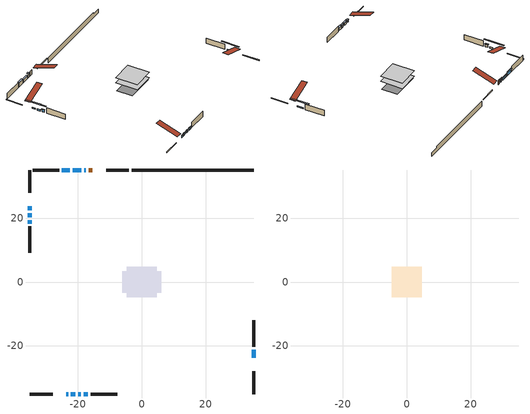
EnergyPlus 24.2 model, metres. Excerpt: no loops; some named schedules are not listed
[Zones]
conditioned space
 floor adiabatic (AdiabaticFloorConstruction): -4.71,-4.71 -4.71,4.71 4.71,4.71 4.71,-4.71 z1.07
 floor foundation (Slab1 construction): -6.15,-3.4 -6.15,3.4 6.15,3.4 6.15,-3.4 z-1.22
 wall outside (RimJoist1 construction): -4.03,35.1 -11.19,35.1 / -35.1,-35.1 -27.94,-35.1 / -35.1,35.1 -35.1,27.94 / 35.1,-35.1 35.1,-27.94 z1.07:1.37
 wall outside (AdiabaticWallConstruction 1): -15.47,35.1 -16.56,35.1 z1.07:3.1
 wall outside (AdiabaticWallConstruction): -17.48,35.1 -18.04,35.1 / -22.54,35.1 -25,35.1 z1.07:2.75; 35.1,-23.67 35.1,-21.18 / -35.1,23.67 -35.1,22.42 / -35.1,21.49 -35.1,20.25 z1.07:1.6; -23.67,-35.1 -23.11,-35.1 z1.07:1.99; -18.97,35.1 -21.61,35.1 / -18.19,-35.1 -16.87,-35.1 z1.07:2.19; -22.18,-35.1 -20.88,-35.1 / -19.96,-35.1 -19.12,-35.1 z1.07:2.04; -35.1,19.32 -35.1,18.33 z1.07:2.16
 wall outside (Wall1 construction): -25.93,35.1 -34.17,35.1 / -15.94,-35.1 -7.7,-35.1 / -35.1,17.4 -35.1,9.16 / 35.1,-20.25 35.1,-12.01 z1.07:3.51
 wall foundation (FoundationWall1 construction): -3.1,35.1,-1.22 -3.1,35.1,1.07 31.28,35.1,1.07 31.28,35.1,0.38 35.1,35.1,0.38 35.1,35.1,-1.22
 window (WindowConstruction 6): -17.48,35.1 -18.04,35.1 z1.07:2.75
 window (WindowConstruction 8): 35.1,-23.67 35.1,-21.18 z1.07:1.6
 window (WindowConstruction 9): -35.1,23.67 -35.1,22.42 z1.07:1.6
 window (WindowConstruction 10): -35.1,21.49 -35.1,20.25 z1.07:1.6
 window (WindowConstruction 7): -23.67,-35.1 -23.11,-35.1 z1.07:1.98
 window (WindowConstruction): -18.97,35.1 -21.61,35.1 z1.07:2.19
 window (WindowConstruction 1): -22.54,35.1 -25,35.1 z1.07:2.75
 window (WindowConstruction 2): -22.18,-35.1 -20.88,-35.1 z1.07:2.04
 window (WindowConstruction 3): -19.96,-35.1 -19.12,-35.1 z1.07:2.04
 window (WindowConstruction 4): -18.19,-35.1 -16.87,-35.1 z1.07:2.19
 window (WindowConstruction 5): -35.1,19.32 -35.1,18.33 z1.07:2.16
 door (Door): -15.47,35.1 -16.56,35.1 z1.07:3.1
 ceiling adiabatic (AdiabaticFloorConstruction): 4.71,-4.71 4.71,4.71 -4.71,4.71 -4.71,-4.71 z1.07
attic - vented
 floor to conditioned space (Floor1 construction Reversed): -4.71,-4.71 -4.71,4.71 4.71,4.71 4.71,-4.71 z3.51
 roof outside (Roof1 construction): -14.54,35.1,3.51 -14.54,25.93,6.56 -12.12,25.93,6.56 -12.12,35.1,3.51; -24.6,-35.1,3.51 -24.6,-25.93,6.56 -27.01,-25.93,6.56 -27.01,-35.1,3.51; -35.1,24.6,3.51 -25.93,24.6,6.56 -25.93,27.01,6.56 -35.1,27.01,3.51; 35.1,-24.6,3.51 25.93,-24.6,6.56 25.93,-27.01,6.56 35.1,-27.01,3.51
shading: -18.22,35.1 -17.3,35.1 -17.3,35.71 -18.22,35.71 z2.93; 35.1,-18.54 35.1,-26.31 35.51,-26.31 35.51,-18.54 z4.24; -35.1,19.78 -35.1,26.31 -35.51,26.31 -35.51,19.78 z4.24; -35.1,17.61 -35.1,24.13 -35.51,24.13 -35.51,17.61 z4.24; -22.93,-35.1 -23.85,-35.1 -23.85,-35.71 -22.93,-35.71 z2.16; -21.81,35.1 -18.77,35.1 -18.77,35.71 -21.81,35.71 z2.39; -25.2,35.1 -22.34,35.1 -22.34,35.71 -25.2,35.71 z2.95; -20.68,-35.1 -22.38,-35.1 -22.38,-35.71 -20.68,-35.71 z2.24; -18.92,-35.1 -20.16,-35.1 -20.16,-35.71 -18.92,-35.71 z2.24; -16.67,-35.1 -18.39,-35.1 -18.39,-35.71 -16.67,-35.71 z2.39; -35.1,18.13 -35.1,19.52 -35.51,19.52 -35.51,18.13 z2.36
[Building]
Building 1: Terrain=Suburbs
[Site:Location]
Sydney AP_NS: Latitude {deg}=46.16; Longitude {deg}=-60.05; Time Zone {hr}=-4; Elevation {m}=62; Keep Site Location Information=Yes
[Site:GroundTemperature:Shallow]
2.62187, 0.93492, 0.799824, 1.60037, 4.8141, 8.01286, 10.786, 12.5427, 12.692, 11.2632, 8.56075, 5.46011
[Site:WaterMainsTemperature]
Calculation Method=Schedule; Temperature Schedule=mains temperature schedule
[Material] Roughness=Rough; Thermal Absorptance=0.9
Name | Thickness {m} | Conductivity {W/m-K} | Density {kg/m3} | Specific Heat {J/kg-K} | Solar Absorptance | Visible Absorptance
asphalt or fiberglass shingles | 0.00635 | 0.162714 | 1121.4 | 1465.45 | 0.4 | 0.4
ceiling loosefill ins | 0.169333 | 0.0480833 | 16.02 | 1046.75 | 0.7 | 0.7
ceiling stud and cavity | 0.1397 | 0.419767 | 65.682 | 1177.47 | 0.7 | 0.7
concrete 4.0 in. | 0.1016 | 1.803125 | 2242.8 | 837.4 | 0.7 | 0.7
concrete 8.0 in. | 0.2032 | 1.803125 | 2242.8 | 837.4 | 0.7 | 0.7
door material | 0.04445 | 0.053851 | 512.64 | 1214.23 | 0.7 | 0.7
exterior vertical ins | 0.0457286 | 0.029427 | 32.04 | 1214.23 | 0.7 | 0.7
floor covering | 0.0127 | 0.0433444 | 54.468 | 1339.84 | 0.6 | 0.6
floor rigid ins; wall rigid ins | 0.512978 | 0.029427 | 32.04 | 1214.23 | 0.7 | 0.7
floor stud and cavity | 0.1397 | 1.75129 | 37.0049 | 1207.88 | 0.7 | 0.7
furniture material conditioned space 1 | 0.1524 | 0.115458 | 640.8 | 1214.23 | 0.6 | 0.6
gypsum board | 0.0127 | 0.160291 | 801 | 837.4 | 0.6 | 0.6
gypsum board 1 | 0.0127 | 0.160291 | 801 | 837.4 | 0.7 | 0.7
osb sheathing 0.5 in. | 0.0127 | 0.115458 | 512.64 | 1214.23 | 0.7 | 0.7
osb sheathing 0.75 in. | 0.01905 | 0.115458 | 512.64 | 1214.23 | 0.7 | 0.7
osb sheathing 2.0 in. | 0.0508 | 0.115458 | 512.64 | 1214.23 | 0.7 | 0.7
rim joist rigid ins | 0.051816 | 0.029427 | 32.04 | 1214.23 | 0.7 | 0.7
rim joist stud and cavity | 0.0508 | 0.0384369 | 125.044 | 1163.47 | 0.6 | 0.6
wall stud and cavity | 0.1397 | 0.089851 | 139.0536 | 1170.24 | 0.7 | 0.7
wall stud and cavity 1 | 0.0889 | 0.380278 | 52.3479 | 1209.89 | 0.7 | 0.7
wall stud and cavity 2 | 0.0889 | 0.391764 | 83.0341 | 1211.67 | 0.7 | 0.7
wood siding | 0.0254 | 0.102417 | 544.68 | 1172.36 | 0.4 | 0.4
wood siding 1; wood siding 2; wood siding 3 | 0.0254 | 0.102417 | 544.68 | 1172.36 | 0.7 | 0.7
[WindowMaterial:SimpleGlazingSystem]
Name | U-Factor {W/m2-K} | Solar Heat Gain Coefficient
WindowMaterial | 2.93609 | 0.6
WindowMaterial 1 | 2.88102 | 0.7
WindowMaterial 2 | 2.94631 | 0.59
WindowMaterial 3 | 2.96903 | 0.55
WindowMaterial 4 | 2.95256 | 0.58
WindowMaterial 5 | 4.05466 | 0.67
WindowMaterial 6 | 4.28064 | 0.65
WindowMaterial 7 | 2.45914 | 0.48
WindowMaterial 8 | 2.53466 | 0.45
[Construction]
AdiabaticFloorConstruction: floor stud and cavity, floor rigid ins, osb sheathing 0.75 in., floor covering
AdiabaticWallConstruction: wood siding 2, wall rigid ins, wall stud and cavity 1, gypsum board
AdiabaticWallConstruction 1: wood siding 3, wall rigid ins, wall stud and cavity 1, gypsum board
Door: door material
Floor1 construction Reversed: gypsum board, ceiling stud and cavity, ceiling loosefill ins
FoundationWall1 construction: concrete 8.0 in., gypsum board 1
furniture construction conditioned space 1: furniture material conditioned space 1
PartitionWallConstruction: gypsum board, wall stud and cavity 2, gypsum board
RimJoist1 construction: wood siding 1, rim joist rigid ins, osb sheathing 2.0 in., rim joist stud and cavity
Roof1 construction: asphalt or fiberglass shingles
Slab1 construction: concrete 4.0 in.
Wall1 construction: wood siding, osb sheathing 0.5 in., wall stud and cavity, gypsum board
WindowConstruction; WindowConstruction 4: WindowMaterial
WindowConstruction 1: WindowMaterial 1
WindowConstruction 10; WindowConstruction 8: WindowMaterial 7
WindowConstruction 2: WindowMaterial 2
WindowConstruction 3: WindowMaterial 3
WindowConstruction 5: WindowMaterial 4
WindowConstruction 6: WindowMaterial 5
WindowConstruction 7: WindowMaterial 6
WindowConstruction 9: WindowMaterial 8
[Zone] Multiplier=1; Part of Total Floor Area=Yes
Name | Volume {m3}
attic - vented | 43.9541
conditioned space | 426.5
[Space]
Name | Zone | Volume {m3}
attic - vented 1 | attic - vented | 43.9541
conditioned space 1 | conditioned space | 426.5
[ZoneInfiltration:EffectiveLeakageArea]
infil attic - vented 1: Zone or Space=attic - vented 1; Schedule=Always On Discrete; Effective Air Leakage Area {cm2}=3127.06; Stack Coefficient=0.00021251; Wind Coefficient=9.8494e-06
[ZoneMixing]
whole house fan mix: Zone or Space=attic - vented; Schedule=Always On Continuous; Design Flow Rate Calculation Method=Flow/Zone; Design Flow Rate {m3/s}=0; Source Zone or Space=conditioned space
[SurfaceProperty:ExposedFoundationPerimeter]
Slab1: Exposed Perimeter Calculation Method=TotalExposedPerimeter; Total Exposed Perimeter {m}=38.203
[InternalMass] Zone or ZoneList=conditioned space; Space or SpaceList=conditioned space 1
Name | Construction | Surface Area {m2}
furniture mass conditioned space 1 | furniture construction conditioned space 1 | 68.9199
partition wall mass | PartitionWallConstruction | 172.3
[Lights]
interior lighting: Zone or ZoneList or Space or SpaceList=conditioned space 1; Schedule=interior lighting schedule; Design Level Calculation Method=LightingLevel; Lighting Level {W}=343.2; Return Air Fraction=0; Fraction Radiant=0.6; Fraction Visible=0.2; Fraction Replaceable=1
[People]
occupants: Zone or ZoneList or Space or SpaceList=conditioned space 1; Number of People Schedule=occupants schedule; Number of People Calculation Method=People; Number of People=3; Fraction Radiant=0.314171; Sensible Heat Fraction=0.56303; Activity Level Schedule=occupants activity schedule; Carbon Dioxide Generation Rate {m3/s-W}=0; Enable ASHRAE 55 Comfort Warnings=No; Mean Radiant Temperature Calculation Type=EnclosureAveraged
[ElectricEquipment] Zone or ZoneList or Space or SpaceList=conditioned space 1; Design Level Calculation Method=EquipmentLevel
Name | Schedule | Design Level {W} | Fraction Latent | Fraction Radiant | Fraction Lost
clothes dryer | clothes dryer schedule | 140.772 | 0.015 | 0.081 | 0.85
clothes washer | clothes washer schedule | 32.1985 | 0.03 | 0.162 | 0.7
cooking range | cooking range schedule | 215.147 | 0.08 | 0.432 | 0.2
dishwasher | dishwasher schedule | 66.8632 | 0.3 | 0.18 | 0.4
fridge | fridge schedule | 72.9452 | 0 | 0.6 | 0
mech vent house fan | mech vent house fan schedule | 0 | 0 | 0 | 1
mech vent house fan cfis | mech vent house fan cfis schedule | 0 | 0 | 0 | 0
misc plug loads | misc plug loads schedule | 494.7 | 0.045 | 0.513 | 0.1
whole house fan | Always On Discrete | 0 | 0 | 0 | 1
[OtherEquipment] Zone or ZoneList or Space or SpaceList=conditioned space 1; Design Level Calculation Method=EquipmentLevel
Name | Fuel Type | Schedule | Design Level {W} | Fraction Latent | Fraction Radiant | Fraction Lost
clothes dryer 1 | Electricity | clothes dryer schedule | 0 | 0.015 | 0.081 | 0.85
cooking range 1 | Electricity | cooking range schedule | 0 | 0.08 | 0.432 | 0.2
general water use latent | None | general water use schedule | 62.594 | 1 | 0 | 0
general water use sensible | None | general water use schedule | -61.6891 | 0 | 0.6 | 0
mech vent house fan latent load | None | Always On Discrete | 0 | 1 | 0 | 0
mech vent house fan sensible load | None | Always On Discrete | 0 | 0 | 0 | 0
water heater energy adjustment1 | FuelOilNo2 | Always On Discrete | 0.01 | 0 | 0 | 1
[ZoneInfiltration:DesignFlowRate] Zone or ZoneList or Space or SpaceList=conditioned space 1; Schedule=Always On Discrete; Design Flow Rate Calculation Method=Flow/Zone; Design Flow Rate {m3/s}=0
infil flow; natural vent flow; whole house fan flow
[Foundation:Kiva]
Foundation Kiva 1: Initial Indoor Air Temperature {C}=18; Wall Height Above Grade {m}=1.07; Wall Depth Below Slab {m}=0.2032; Custom Block Material Name 1=exterior vertical ins; Custom Block Depth 1 {m}=2.28999; Custom Block X Position 1 {m}=0.2159; Custom Block Z Position 1 {m}=0
[Foundation:Kiva:Settings]
Soil Conductivity {W/m-K}=0.849921; Soil Density {kg/m3}=1842.3; Soil Specific Heat {J/kg-K}=418.7; Ground Solar Absorptivity=0.9; Ground Thermal Absorptivity=0.9; Ground Surface Roughness {m}=0.03; Far-Field Width {m}=40; Deep-Ground Boundary Condition=ZeroFlux; Deep-Ground Depth {m}=40; Minimum Cell Dimension {m}=0.2; Maximum Cell Growth Coefficient=3; Simulation Timestep=Timestep
[Exterior:Lights]
exterior lighting: Schedule=exterior lighting schedule; Design Level {W}=75.6
[Schedule:Constant]
Name | Hourly Value
Always On Continuous; mech vent house fan schedule; mech vent house fan cfis schedule; Always On Discrete | 1
occupants activity schedule | 117.228
fridge schedule | 0
[Schedule:Day:Interval]
interior lighting schedule day: No, 01:00, 0.108182, 04:00, 0.0901515, 05:00, 0.0991667, 06:00, 0.162273, 07:00, 0.270455, 08:00, 0.342576, 10:00, 0.369621, 11:00, 0.351591, 12:00, 0.333561, 13:00, 0.324545, 14:00, 0.31553, 15:00, 0.333561, 16:00, 0.369621, 17:00, 0.450758, 18:00, 0.585985, 19:00, 0.775303, 20:00, 0.955606, 21:00, 0.991667, 22:00, 0.712197, 23:00, 0.360606, 24:00, 0.162273
interior lighting schedule day 1: No, 01:00, 0.100909, 04:00, 0.0840909, 05:00, 0.0925, 06:00, 0.151364, 07:00, 0.252273, 08:00, 0.319545, 10:00, 0.344773, 11:00, 0.327955, 12:00, 0.311136, 13:00, 0.302727, 14:00, 0.294318, 15:00, 0.311136, 16:00, 0.344773, 17:00, 0.420455, 18:00, 0.546591, 19:00, 0.723182, 20:00, 0.891364, 21:00, 0.925, 22:00, 0.664318, 23:00, 0.336364, 24:00, 0.151364
interior lighting schedule day 2: No, 01:00, 0.0927273, 04:00, 0.0772727, 05:00, 0.085, 06:00, 0.139091, 07:00, 0.231818, 08:00, 0.293636, 10:00, 0.316818, 11:00, 0.301364, 12:00, 0.285909, 13:00, 0.278182, 14:00, 0.270455, 15:00, 0.285909, 16:00, 0.316818, 17:00, 0.386364, 18:00, 0.502273, 19:00, 0.664545, 20:00, 0.819091, 21:00, 0.85, 22:00, 0.610455, 23:00, 0.309091, 24:00, 0.139091
interior lighting schedule day 3: No, 01:00, 0.0845455, 04:00, 0.0704545, 05:00, 0.0775, 06:00, 0.126818, 07:00, 0.211364, 08:00, 0.267727, 10:00, 0.288864, 11:00, 0.274773, 12:00, 0.260682, 13:00, 0.253636, 14:00, 0.246591, 15:00, 0.260682, 16:00, 0.288864, 17:00, 0.352273, 18:00, 0.457955, 19:00, 0.605909, 20:00, 0.746818, 21:00, 0.775, 22:00, 0.556591, 23:00, 0.281818, 24:00, 0.126818
interior lighting schedule default day: No, 24:00, 0
[Schedule:Week:Daily]
interior lighting schedule Week Rule - Jan1-Jan27: interior lighting schedule day, interior lighting schedule day, interior lighting schedule day, interior lighting schedule day, interior lighting schedule day, interior lighting schedule day, interior lighting schedule day, interior lighting schedule default day, interior lighting schedule default day, interior lighting schedule default day, interior lighting schedule default day, interior lighting schedule default day
interior lighting schedule Week Rule - Jan28-Feb3: interior lighting schedule day, interior lighting schedule day, interior lighting schedule day, interior lighting schedule day, interior lighting schedule day 1, interior lighting schedule day 1, interior lighting schedule day 1, interior lighting schedule default day, interior lighting schedule default day, interior lighting schedule default day, interior lighting schedule default day, interior lighting schedule default day
interior lighting schedule Week Rule - Feb4-Feb24: interior lighting schedule day 1, interior lighting schedule day 1, interior lighting schedule day 1, interior lighting schedule day 1, interior lighting schedule day 1, interior lighting schedule day 1, interior lighting schedule day 1, interior lighting schedule default day, interior lighting schedule default day, interior lighting schedule default day, interior lighting schedule default day, interior lighting schedule default day
interior lighting schedule Week Rule - Feb25-Mar3: interior lighting schedule day 1, interior lighting schedule day 1, interior lighting schedule day 1, interior lighting schedule day 1, interior lighting schedule day 2, interior lighting schedule day 2, interior lighting schedule day 2, interior lighting schedule default day, interior lighting schedule default day, interior lighting schedule default day, interior lighting schedule default day, interior lighting schedule default day
interior lighting schedule Week Rule - Mar4-Mar31: interior lighting schedule day 2, interior lighting schedule day 2, interior lighting schedule day 2, interior lighting schedule day 2, interior lighting schedule day 2, interior lighting schedule day 2, interior lighting schedule day 2, interior lighting schedule default day, interior lighting schedule default day, interior lighting schedule default day, interior lighting schedule default day, interior lighting schedule default day
interior lighting schedule Week Rule - Apr1-Apr28: interior lighting schedule day 3, interior lighting schedule day 3, interior lighting schedule day 3, interior lighting schedule day 3, interior lighting schedule day 3, interior lighting schedule day 3, interior lighting schedule day 3, interior lighting schedule default day, interior lighting schedule default day, interior lighting schedule default day, interior lighting schedule default day, interior lighting schedule default day
interior lighting schedule Week Rule - Apr29-May5: interior lighting schedule day 3, interior lighting schedule day 3, interior lighting schedule day 4, interior lighting schedule day 4, interior lighting schedule day 4, interior lighting schedule day 4, interior lighting schedule day 4, interior lighting schedule default day, interior lighting schedule default day, interior lighting schedule default day, interior lighting schedule default day, interior lighting schedule default day
interior lighting schedule Week Rule - May6-May26: interior lighting schedule day 4, interior lighting schedule day 4, interior lighting schedule day 4, interior lighting schedule day 4, interior lighting schedule day 4, interior lighting schedule day 4, interior lighting schedule day 4, interior lighting schedule default day, interior lighting schedule default day, interior lighting schedule default day, interior lighting schedule default day, interior lighting schedule default day
interior lighting schedule Week Rule - May27-Jun2: interior lighting schedule day 4, interior lighting schedule day 4, interior lighting schedule day 4, interior lighting schedule day 4, interior lighting schedule day 4, interior lighting schedule day 5, interior lighting schedule day 5, interior lighting schedule default day, interior lighting schedule default day, interior lighting schedule default day, interior lighting schedule default day, interior lighting schedule default day
interior lighting schedule Week Rule - Jun3-Jun30: interior lighting schedule day 5, interior lighting schedule day 5, interior lighting schedule day 5, interior lighting schedule day 5, interior lighting schedule day 5, interior lighting schedule day 5, interior lighting schedule day 5, interior lighting schedule default day, interior lighting schedule default day, interior lighting schedule default day, interior lighting schedule default day, interior lighting schedule default day
interior lighting schedule Week Rule - Jul1-Jul28: interior lighting schedule day 6, interior lighting schedule day 6, interior lighting schedule day 6, interior lighting schedule day 6, interior lighting schedule day 6, interior lighting schedule day 6, interior lighting schedule day 6, interior lighting schedule default day, interior lighting schedule default day, interior lighting schedule default day, interior lighting schedule default day, interior lighting schedule default day
interior lighting schedule Week Rule - Jul29-Aug4: interior lighting schedule day 6, interior lighting schedule day 6, interior lighting schedule day 6, interior lighting schedule day 7, interior lighting schedule day 7, interior lighting schedule day 7, interior lighting schedule day 7, interior lighting schedule default day, interior lighting schedule default day, interior lighting schedule default day, interior lighting schedule default day, interior lighting schedule default day
interior lighting schedule Week Rule - Aug5-Aug25: interior lighting schedule day 7, interior lighting schedule day 7, interior lighting schedule day 7, interior lighting schedule day 7, interior lighting schedule day 7, interior lighting schedule day 7, interior lighting schedule day 7, interior lighting schedule default day, interior lighting schedule default day, interior lighting schedule default day, interior lighting schedule default day, interior lighting schedule default day
interior lighting schedule Week Rule - Aug26-Sep1: interior lighting schedule day 7, interior lighting schedule day 7, interior lighting schedule day 7, interior lighting schedule day 7, interior lighting schedule day 7, interior lighting schedule day 7, interior lighting schedule day 8, interior lighting schedule default day, interior lighting schedule default day, interior lighting schedule default day, interior lighting schedule default day, interior lighting schedule default day
interior lighting schedule Week Rule - Sep2-Sep29: interior lighting schedule day 8, interior lighting schedule day 8, interior lighting schedule day 8, interior lighting schedule day 8, interior lighting schedule day 8, interior lighting schedule day 8, interior lighting schedule day 8, interior lighting schedule default day, interior lighting schedule default day, interior lighting schedule default day, interior lighting schedule default day, interior lighting schedule default day
interior lighting schedule Week Rule - Sep30-Oct6: interior lighting schedule day 8, interior lighting schedule day 9, interior lighting schedule day 9, interior lighting schedule day 9, interior lighting schedule day 9, interior lighting schedule day 9, interior lighting schedule day 9, interior lighting schedule default day, interior lighting schedule default day, interior lighting schedule default day, interior lighting schedule default day, interior lighting schedule default day
interior lighting schedule Week Rule - Oct7-Oct27: interior lighting schedule day 9, interior lighting schedule day 9, interior lighting schedule day 9, interior lighting schedule day 9, interior lighting schedule day 9, interior lighting schedule day 9, interior lighting schedule day 9, interior lighting schedule default day, interior lighting schedule default day, interior lighting schedule default day, interior lighting schedule default day, interior lighting schedule default day
interior lighting schedule Week Rule - Oct28-Nov3: interior lighting schedule day 9, interior lighting schedule day 9, interior lighting schedule day 9, interior lighting schedule day 9, interior lighting schedule day 10, interior lighting schedule day 10, interior lighting schedule day 10, interior lighting schedule default day, interior lighting schedule default day, interior lighting schedule default day, interior lighting schedule default day, interior lighting schedule default day
interior lighting schedule Week Rule - Nov4-Nov24: interior lighting schedule day 10, interior lighting schedule day 10, interior lighting schedule day 10, interior lighting schedule day 10, interior lighting schedule day 10, interior lighting schedule day 10, interior lighting schedule day 10, interior lighting schedule default day, interior lighting schedule default day, interior lighting schedule default day, interior lighting schedule default day, interior lighting schedule default day
interior lighting schedule Week Rule - Nov25-Dec1: interior lighting schedule day 10, interior lighting schedule day 10, interior lighting schedule day 10, interior lighting schedule day 10, interior lighting schedule day 10, interior lighting schedule day 10, interior lighting schedule day 11, interior lighting schedule default day, interior lighting schedule default day, interior lighting schedule default day, interior lighting schedule default day, interior lighting schedule default day
interior lighting schedule Week Rule - Dec2-Dec31: interior lighting schedule day 11, interior lighting schedule day 11, interior lighting schedule day 11, interior lighting schedule day 11, interior lighting schedule day 11, interior lighting schedule day 11, interior lighting schedule day 11, interior lighting schedule default day, interior lighting schedule default day, interior lighting schedule default day, interior lighting schedule default day, interior lighting schedule default day
occupants schedule Week Rule - Jan1-Dec31: occupants schedule day, occupants schedule day, occupants schedule day, occupants schedule day, occupants schedule day, occupants schedule day, occupants schedule day, occupants schedule default day, occupants schedule default day, occupants schedule default day, occupants schedule default day, occupants schedule default day
clothes dryer schedule Week Rule - Jan1-Dec31: clothes dryer schedule day, clothes dryer schedule day, clothes dryer schedule day, clothes dryer schedule day, clothes dryer schedule day, clothes dryer schedule day, clothes dryer schedule day, clothes dryer schedule default day, clothes dryer schedule default day, clothes dryer schedule default day, clothes dryer schedule default day, clothes dryer schedule default day
clothes washer schedule Week Rule - Jan1-Dec31: clothes washer schedule day, clothes washer schedule day, clothes washer schedule day, clothes washer schedule day, clothes washer schedule day, clothes washer schedule day, clothes washer schedule day, clothes washer schedule default day, clothes washer schedule default day, clothes washer schedule default day, clothes washer schedule default day, clothes washer schedule default day
cooking range schedule Week Rule - Jan1-Dec31: cooking range schedule day, cooking range schedule day, cooking range schedule day, cooking range schedule day, cooking range schedule day, cooking range schedule day, cooking range schedule day, cooking range schedule default day, cooking range schedule default day, cooking range schedule default day, cooking range schedule default day, cooking range schedule default day
dishwasher schedule Week Rule - Jan1-Dec31: dishwasher schedule day, dishwasher schedule day, dishwasher schedule day, dishwasher schedule day, dishwasher schedule day, dishwasher schedule day, dishwasher schedule day, dishwasher schedule default day, dishwasher schedule default day, dishwasher schedule default day, dishwasher schedule default day, dishwasher schedule default day
misc plug loads schedule Week Rule - Jan1-Dec31: misc plug loads schedule day, misc plug loads schedule day, misc plug loads schedule day, misc plug loads schedule day, misc plug loads schedule day, misc plug loads schedule day, misc plug loads schedule day, misc plug loads schedule default day, misc plug loads schedule default day, misc plug loads schedule default day, misc plug loads schedule default day, misc plug loads schedule default day
general water use schedule Week Rule - Jan1-Dec31: general water use schedule day, general water use schedule day, general water use schedule day, general water use schedule day, general water use schedule day, general water use schedule day, general water use schedule day, general water use schedule default day, general water use schedule default day, general water use schedule default day, general water use schedule default day, general water use schedule default day
exterior lighting schedule Week Rule - Jan1-Jan27: exterior lighting schedule day, exterior lighting schedule day, exterior lighting schedule day, exterior lighting schedule day, exterior lighting schedule day, exterior lighting schedule day, exterior lighting schedule day, exterior lighting schedule default day, exterior lighting schedule default day, exterior lighting schedule default day, exterior lighting schedule default day, exterior lighting schedule default day
exterior lighting schedule Week Rule - Jan28-Feb3: exterior lighting schedule day, exterior lighting schedule day, exterior lighting schedule day, exterior lighting schedule day, exterior lighting schedule day 1, exterior lighting schedule day 1, exterior lighting schedule day 1, exterior lighting schedule default day, exterior lighting schedule default day, exterior lighting schedule default day, exterior lighting schedule default day, exterior lighting schedule default day
exterior lighting schedule Week Rule - Feb4-Feb24: exterior lighting schedule day 1, exterior lighting schedule day 1, exterior lighting schedule day 1, exterior lighting schedule day 1, exterior lighting schedule day 1, exterior lighting schedule day 1, exterior lighting schedule day 1, exterior lighting schedule default day, exterior lighting schedule default day, exterior lighting schedule default day, exterior lighting schedule default day, exterior lighting schedule default day
exterior lighting schedule Week Rule - Feb25-Mar3: exterior lighting schedule day 1, exterior lighting schedule day 1, exterior lighting schedule day 1, exterior lighting schedule day 1, exterior lighting schedule day 2, exterior lighting schedule day 2, exterior lighting schedule day 2, exterior lighting schedule default day, exterior lighting schedule default day, exterior lighting schedule default day, exterior lighting schedule default day, exterior lighting schedule default day
exterior lighting schedule Week Rule - Mar4-Mar31: exterior lighting schedule day 2, exterior lighting schedule day 2, exterior lighting schedule day 2, exterior lighting schedule day 2, exterior lighting schedule day 2, exterior lighting schedule day 2, exterior lighting schedule day 2, exterior lighting schedule default day, exterior lighting schedule default day, exterior lighting schedule default day, exterior lighting schedule default day, exterior lighting schedule default day
exterior lighting schedule Week Rule - Apr1-Apr28: exterior lighting schedule day 3, exterior lighting schedule day 3, exterior lighting schedule day 3, exterior lighting schedule day 3, exterior lighting schedule day 3, exterior lighting schedule day 3, exterior lighting schedule day 3, exterior lighting schedule default day, exterior lighting schedule default day, exterior lighting schedule default day, exterior lighting schedule default day, exterior lighting schedule default day
exterior lighting schedule Week Rule - Apr29-May5: exterior lighting schedule day 3, exterior lighting schedule day 3, exterior lighting schedule day 4, exterior lighting schedule day 4, exterior lighting schedule day 4, exterior lighting schedule day 4, exterior lighting schedule day 4, exterior lighting schedule default day, exterior lighting schedule default day, exterior lighting schedule default day, exterior lighting schedule default day, exterior lighting schedule default day
exterior lighting schedule Week Rule - May6-May26: exterior lighting schedule day 4, exterior lighting schedule day 4, exterior lighting schedule day 4, exterior lighting schedule day 4, exterior lighting schedule day 4, exterior lighting schedule day 4, exterior lighting schedule day 4, exterior lighting schedule default day, exterior lighting schedule default day, exterior lighting schedule default day, exterior lighting schedule default day, exterior lighting schedule default day
exterior lighting schedule Week Rule - May27-Jun2: exterior lighting schedule day 4, exterior lighting schedule day 4, exterior lighting schedule day 4, exterior lighting schedule day 4, exterior lighting schedule day 4, exterior lighting schedule day 5, exterior lighting schedule day 5, exterior lighting schedule default day, exterior lighting schedule default day, exterior lighting schedule default day, exterior lighting schedule default day, exterior lighting schedule default day
exterior lighting schedule Week Rule - Jun3-Jun30: exterior lighting schedule day 5, exterior lighting schedule day 5, exterior lighting schedule day 5, exterior lighting schedule day 5, exterior lighting schedule day 5, exterior lighting schedule day 5, exterior lighting schedule day 5, exterior lighting schedule default day, exterior lighting schedule default day, exterior lighting schedule default day, exterior lighting schedule default day, exterior lighting schedule default day
exterior lighting schedule Week Rule - Jul1-Jul28: exterior lighting schedule day 6, exterior lighting schedule day 6, exterior lighting schedule day 6, exterior lighting schedule day 6, exterior lighting schedule day 6, exterior lighting schedule day 6, exterior lighting schedule day 6, exterior lighting schedule default day, exterior lighting schedule default day, exterior lighting schedule default day, exterior lighting schedule default day, exterior lighting schedule default day
exterior lighting schedule Week Rule - Jul29-Aug4: exterior lighting schedule day 6, exterior lighting schedule day 6, exterior lighting schedule day 6, exterior lighting schedule day 7, exterior lighting schedule day 7, exterior lighting schedule day 7, exterior lighting schedule day 7, exterior lighting schedule default day, exterior lighting schedule default day, exterior lighting schedule default day, exterior lighting schedule default day, exterior lighting schedule default day
exterior lighting schedule Week Rule - Aug5-Aug25: exterior lighting schedule day 7, exterior lighting schedule day 7, exterior lighting schedule day 7, exterior lighting schedule day 7, exterior lighting schedule day 7, exterior lighting schedule day 7, exterior lighting schedule day 7, exterior lighting schedule default day, exterior lighting schedule default day, exterior lighting schedule default day, exterior lighting schedule default day, exterior lighting schedule default day
exterior lighting schedule Week Rule - Aug26-Sep1: exterior lighting schedule day 7, exterior lighting schedule day 7, exterior lighting schedule day 7, exterior lighting schedule day 7, exterior lighting schedule day 7, exterior lighting schedule day 7, exterior lighting schedule day 8, exterior lighting schedule default day, exterior lighting schedule default day, exterior lighting schedule default day, exterior lighting schedule default day, exterior lighting schedule default day
exterior lighting schedule Week Rule - Sep2-Sep29: exterior lighting schedule day 8, exterior lighting schedule day 8, exterior lighting schedule day 8, exterior lighting schedule day 8, exterior lighting schedule day 8, exterior lighting schedule day 8, exterior lighting schedule day 8, exterior lighting schedule default day, exterior lighting schedule default day, exterior lighting schedule default day, exterior lighting schedule default day, exterior lighting schedule default day
exterior lighting schedule Week Rule - Sep30-Oct6: exterior lighting schedule day 8, exterior lighting schedule day 9, exterior lighting schedule day 9, exterior lighting schedule day 9, exterior lighting schedule day 9, exterior lighting schedule day 9, exterior lighting schedule day 9, exterior lighting schedule default day, exterior lighting schedule default day, exterior lighting schedule default day, exterior lighting schedule default day, exterior lighting schedule default day
exterior lighting schedule Week Rule - Oct7-Oct27: exterior lighting schedule day 9, exterior lighting schedule day 9, exterior lighting schedule day 9, exterior lighting schedule day 9, exterior lighting schedule day 9, exterior lighting schedule day 9, exterior lighting schedule day 9, exterior lighting schedule default day, exterior lighting schedule default day, exterior lighting schedule default day, exterior lighting schedule default day, exterior lighting schedule default day
exterior lighting schedule Week Rule - Oct28-Nov3: exterior lighting schedule day 9, exterior lighting schedule day 9, exterior lighting schedule day 9, exterior lighting schedule day 9, exterior lighting schedule day 10, exterior lighting schedule day 10, exterior lighting schedule day 10, exterior lighting schedule default day, exterior lighting schedule default day, exterior lighting schedule default day, exterior lighting schedule default day, exterior lighting schedule default day
exterior lighting schedule Week Rule - Nov4-Nov24: exterior lighting schedule day 10, exterior lighting schedule day 10, exterior lighting schedule day 10, exterior lighting schedule day 10, exterior lighting schedule day 10, exterior lighting schedule day 10, exterior lighting schedule day 10, exterior lighting schedule default day, exterior lighting schedule default day, exterior lighting schedule default day, exterior lighting schedule default day, exterior lighting schedule default day
exterior lighting schedule Week Rule - Nov25-Dec1: exterior lighting schedule day 10, exterior lighting schedule day 10, exterior lighting schedule day 10, exterior lighting schedule day 10, exterior lighting schedule day 10, exterior lighting schedule day 10, exterior lighting schedule day 11, exterior lighting schedule default day, exterior lighting schedule default day, exterior lighting schedule default day, exterior lighting schedule default day, exterior lighting schedule default day
exterior lighting schedule Week Rule - Dec2-Dec31: exterior lighting schedule day 11, exterior lighting schedule day 11, exterior lighting schedule day 11, exterior lighting schedule day 11, exterior lighting schedule day 11, exterior lighting schedule day 11, exterior lighting schedule day 11, exterior lighting schedule default day, exterior lighting schedule default day, exterior lighting schedule default day, exterior lighting schedule default day, exterior lighting schedule default day
[Schedule:Year]
interior lighting schedule: interior lighting schedule Week Rule - Jan1-Jan27, 1, 1, 1, 27, interior lighting schedule Week Rule - Jan28-Feb3, 1, 28, 2, 3, interior lighting schedule Week Rule - Feb4-Feb24, 2, 4, 2, 24, interior lighting schedule Week Rule - Feb25-Mar3, 2, 25, 3, 3, interior lighting schedule Week Rule - Mar4-Mar31, 3, 4, 3, 31, interior lighting schedule Week Rule - Apr1-Apr28, 4, 1, 4, 28, interior lighting schedule Week Rule - Apr29-May5, 4, 29, 5, 5, interior lighting schedule Week Rule - May6-May26, 5, 6, 5, 26, interior lighting schedule Week Rule - May27-Jun2, 5, 27, 6, 2, interior lighting schedule Week Rule - Jun3-Jun30, 6, 3, 6, 30, interior lighting schedule Week Rule - Jul1-Jul28, 7, 1, 7, 28, interior lighting schedule Week Rule - Jul29-Aug4, 7, 29, 8, 4, interior lighting schedule Week Rule - Aug5-Aug25, 8, 5, 8, 25, interior lighting schedule Week Rule - Aug26-Sep1, 8, 26, 9, 1, interior lighting schedule Week Rule - Sep2-Sep29, 9, 2, 9, 29, interior lighting schedule Week Rule - Sep30-Oct6, 9, 30, 10, 6, interior lighting schedule Week Rule - Oct7-Oct27, 10, 7, 10, 27, interior lighting schedule Week Rule - Oct28-Nov3, 10, 28, 11, 3, interior lighting schedule Week Rule - Nov4-Nov24, 11, 4, 11, 24, interior lighting schedule Week Rule - Nov25-Dec1, 11, 25, 12, 1, interior lighting schedule Week Rule - Dec2-Dec31, 12, 2, 12, 31
occupants schedule: occupants schedule Week Rule - Jan1-Dec31, 1, 1, 12, 31
clothes dryer schedule: clothes dryer schedule Week Rule - Jan1-Dec31, 1, 1, 12, 31
clothes washer schedule: clothes washer schedule Week Rule - Jan1-Dec31, 1, 1, 12, 31
cooking range schedule: cooking range schedule Week Rule - Jan1-Dec31, 1, 1, 12, 31
dishwasher schedule: dishwasher schedule Week Rule - Jan1-Dec31, 1, 1, 12, 31
misc plug loads schedule: misc plug loads schedule Week Rule - Jan1-Dec31, 1, 1, 12, 31
general water use schedule: general water use schedule Week Rule - Jan1-Dec31, 1, 1, 12, 31
exterior lighting schedule: exterior lighting schedule Week Rule - Jan1-Jan27, 1, 1, 1, 27, exterior lighting schedule Week Rule - Jan28-Feb3, 1, 28, 2, 3, exterior lighting schedule Week Rule - Feb4-Feb24, 2, 4, 2, 24, exterior lighting schedule Week Rule - Feb25-Mar3, 2, 25, 3, 3, exterior lighting schedule Week Rule - Mar4-Mar31, 3, 4, 3, 31, exterior lighting schedule Week Rule - Apr1-Apr28, 4, 1, 4, 28, exterior lighting schedule Week Rule - Apr29-May5, 4, 29, 5, 5, exterior lighting schedule Week Rule - May6-May26, 5, 6, 5, 26, exterior lighting schedule Week Rule - May27-Jun2, 5, 27, 6, 2, exterior lighting schedule Week Rule - Jun3-Jun30, 6, 3, 6, 30, exterior lighting schedule Week Rule - Jul1-Jul28, 7, 1, 7, 28, exterior lighting schedule Week Rule - Jul29-Aug4, 7, 29, 8, 4, exterior lighting schedule Week Rule - Aug5-Aug25, 8, 5, 8, 25, exterior lighting schedule Week Rule - Aug26-Sep1, 8, 26, 9, 1, exterior lighting schedule Week Rule - Sep2-Sep29, 9, 2, 9, 29, exterior lighting schedule Week Rule - Sep30-Oct6, 9, 30, 10, 6, exterior lighting schedule Week Rule - Oct7-Oct27, 10, 7, 10, 27, exterior lighting schedule Week Rule - Oct28-Nov3, 10, 28, 11, 3, exterior lighting schedule Week Rule - Nov4-Nov24, 11, 4, 11, 24, exterior lighting schedule Week Rule - Nov25-Dec1, 11, 25, 12, 1, exterior lighting schedule Week Rule - Dec2-Dec31, 12, 2, 12, 31
[Schedule:Compact]
mains temperature schedule: Through: 01/01, For: AllDays, Until: 24:00, 6.99889, Through: 01/02, For: AllDays, Until: 24:00, 6.94278, Through: 01/03, For: AllDays, Until: 24:00, 6.88722, Through: 01/04, For: AllDays, Until: 24:00, 6.83278, Through: 01/05, For: AllDays, Until: 24:00, 6.77944, Through: 01/06, For: AllDays, Until: 24:00, 6.72722, Through: 01/07, For: AllDays, Until: 24:00, 6.67556, Through: 01/08, For: AllDays, Until: 24:00, 6.62444, Through: 01/09, For: AllDays, Until: 24:00, 6.575, Through: 01/10, For: AllDays, Until: 24:00, 6.52611, Through: 01/11, For: AllDays, Until: 24:00, 6.47889, Through: 01/12, For: AllDays, Until: 24:00, 6.43222, Through: 01/13, For: AllDays, Until: 24:00, 6.38611, Through: 01/14, For: AllDays, Until: 24:00, 6.34167, Through: 01/15, For: AllDays, Until: 24:00, 6.29833, Through: 01/16, For: AllDays, Until: 24:00, 6.25556, Through: 01/17, For: AllDays, Until: 24:00, 6.21444, Through: 01/18, For: AllDays, Until: 24:00, 6.17389, Through: 01/19, For: AllDays, Until: 24:00, 6.135, Through: 01/20, For: AllDays, Until: 24:00, 6.09667, Through: 01/21, For: AllDays, Until: 24:00, 6.06, Through: 01/22, For: AllDays, Until: 24:00, 6.02389, Through: 01/23, For: AllDays, Until: 24:00, 5.98944, Through: 01/24, For: AllDays, Until: 24:00, 5.95611, Through: 01/25, For: AllDays, Until: 24:00, 5.92333, Through: 01/26, For: AllDays, Until: 24:00, 5.89222, Through: 01/27, For: AllDays, Until: 24:00, 5.86278, Through: 01/28, For: AllDays, Until: 24:00, 5.83389, Through: 01/29, For: AllDays, Until: 24:00, 5.80611, Through: 01/30, For: AllDays, Until: 24:00, 5.78, Through: 01/31, For: AllDays, Until: 24:00, 5.755, Through: 02/01, For: AllDays, Until: 24:00, 5.73111, Through: 02/02, For: AllDays, Until: 24:00, 5.70833, Through: 02/03, For: AllDays, Until: 24:00, 5.68722, Through: 02/04, For: AllDays, Until: 24:00, 5.66667, Through: 02/05, For: AllDays, Until: 24:00, 5.64778, Through: 02/06, For: AllDays, Until: 24:00, 5.63056, Through: 02/07, For: AllDays, Until: 24:00, 5.61389, Through: 02/08, For: AllDays, Until: 24:00, 5.59889, Through: 02/09, For: AllDays, Until: 24:00, 5.585, Through: 02/10, For: AllDays, Until: 24:00, 5.57278, Through: 02/11, For: AllDays, Until: 24:00, 5.56167, Through: 02/12, For: AllDays, Until: 24:00, 5.55167, Through: 02/13, For: AllDays, Until: 24:00, 5.54278, Through: 02/14, For: AllDays, Until: 24:00, 5.53556, Through: 02/15, For: AllDays, Until: 24:00, 5.52944, Through: 02/16, For: AllDays, Until: 24:00, 5.52444, Through: 02/17, For: AllDays, Until: 24:00, 5.52111, Through: 02/18, For: AllDays, Until: 24:00, 5.51889, Through: 02/19, For: AllDays, Until: 24:00, 5.51833, Through: 02/20, For: AllDays, Until: 24:00, 5.51889, Through: 02/21, For: AllDays, Until: 24:00, 5.52056, Through: 02/22, For: AllDays, Until: 24:00, 5.52333, Through: 02/23, For: AllDays, Until: 24:00, 5.52778, Through: 02/24, For: AllDays, Until: 24:00, 5.53333, Through: 02/25, For: AllDays, Until: 24:00, 5.54056, Through: 02/26, For: AllDays, Until: 24:00, 5.54833, Through: 02/27, For: AllDays, Until: 24:00, 5.55833, Through: 02/28, For: AllDays, Until: 24:00, 5.56889, Through: 03/01, For: AllDays, Until: 24:00, 5.58111, Through: 03/02, For: AllDays, Until: 24:00, 5.59444, Through: 03/03, For: AllDays, Until: 24:00, 5.60889, Through: 03/04, For: AllDays, Until: 24:00, 5.625, Through: 03/05, For: AllDays, Until: 24:00, 5.64222, Through: 03/06, For: AllDays, Until: 24:00, 5.66056, Through: 03/07, For: AllDays, Until: 24:00, 5.68056, Through: 03/08, For: AllDays, Until: 24:00, 5.70167, Through: 03/09, For: AllDays, Until: 24:00, 5.72389, Through: 03/10, For: AllDays, Until: 24:00, 5.74722, Through: 03/11, For: AllDays, Until: 24:00, 5.77167, Through: 03/12, For: AllDays, Until: 24:00, 5.79778, Through: 03/13, For: AllDays, Until: 24:00, 5.825, Through: 03/14, For: AllDays, Until: 24:00, 5.85333, Through: 03/15, For: AllDays, Until: 24:00, 5.88278, Through: 03/16, For: AllDays, Until: 24:00, 5.91333, Through: 03/17, For: AllDays, Until: 24:00, 5.94556, Through: 03/18, For: AllDays, Until: 24:00, 5.97889, Through: 03/19, For: AllDays, Until: 24:00, 6.01278, Through: 03/20, For: AllDays, Until: 24:00, 6.04833, Through: 03/21, For: AllDays, Until: 24:00, 6.085, Through: 03/22, For: AllDays, Until: 24:00, 6.12278, Through: 03/23, For: AllDays, Until: 24:00, 6.16167, Through: 03/24, For: AllDays, Until: 24:00, 6.20167, Through: 03/25, For: AllDays, Until: 24:00, 6.24222, Through: 03/26, For: AllDays, Until: 24:00, 6.28444, Through: 03/27, For: AllDays, Until: 24:00, 6.32778, Through: 03/28, For: AllDays, Until: 24:00, 6.37222, Through: 03/29, For: AllDays, Until: 24:00, 6.41722, Through: 03/30, For: AllDays, Until: 24:00, 6.46389, Through: 03/31, For: AllDays, Until: 24:00, 6.51111, Through: 04/01, For: AllDays, Until: 24:00, 6.55944, Through: 04/02, For: AllDays, Until: 24:00, 6.60889, Through: 04/03, For: AllDays, Until: 24:00, 6.65944, Through: 04/04, For: AllDays, Until: 24:00, 6.71056, Through: 04/05, For: AllDays, Until: 24:00, 6.76278, Through: 04/06, For: AllDays, Until: 24:00, 6.81611, Through: 04/07, For: AllDays, Until: 24:00, 6.87, Through: 04/08, For: AllDays, Until: 24:00, 6.925, Through: 04/09, For: AllDays, Until: 24:00, 6.98111, Through: 04/10, For: AllDays, Until: 24:00, 7.03778, Through: 04/11, For: AllDays, Until: 24:00, 7.09556, Through: 04/12, For: AllDays, Until: 24:00, 7.15389, Through: 04/13, For: AllDays, Until: 24:00, 7.21333, Through: 04/14, For: AllDays, Until: 24:00, 7.27333, Through: 04/15, For: AllDays, Until: 24:00, 7.33389, Through: 04/16, For: AllDays, Until: 24:00, 7.39556, Through: 04/17, For: AllDays, Until: 24:00, 7.45778, Through: 04/18, For: AllDays, Until: 24:00, 7.52111, Through: 04/19, For: AllDays, Until: 24:00, 7.585, Through: 04/20, For: AllDays, Until: 24:00, 7.64944, Through: 04/21, For: AllDays, Until: 24:00, 7.71444, Through: 04/22, For: AllDays, Until: 24:00, 7.78, Through: 04/23, For: AllDays, Until: 24:00, 7.84667, Through: 04/24, For: AllDays, Until: 24:00, 7.91389, Through: 04/25, For: AllDays, Until: 24:00, 7.98111, Through: 04/26, For: AllDays, Until: 24:00, 8.04944, Through: 04/27, For: AllDays, Until: 24:00, 8.11833, Through: 04/28, For: AllDays, Until: 24:00, 8.18778, Through: 04/29, For: AllDays, Until: 24:00, 8.25722, Through: 04/30, For: AllDays, Until: 24:00, 8.32778, Through: 05/01, For: AllDays, Until: 24:00, 8.39833, Through: 05/02, For: AllDays, Until: 24:00, 8.46944, Through: 05/03, For: AllDays, Until: 24:00, 8.54111, Through: 05/04, For: AllDays, Until: 24:00, 8.61333, Through: 05/05, For: AllDays, Until: 24:00, 8.68556, Through: 05/06, For: AllDays, Until: 24:00, 8.75833, Through: 05/07, For: AllDays, Until: 24:00, 8.83167, Through: 05/08, For: AllDays, Until: 24:00, 8.905, Through: 05/09, For: AllDays, Until: 24:00, 8.97889, Through: 05/10, For: AllDays, Until: 24:00, 9.05278, Through: 05/11, For: AllDays, Until: 24:00, 9.12722, Through: 05/12, For: AllDays, Until: 24:00, 9.20167, Through: 05/13, For: AllDays, Until: 24:00, 9.27667, Through: 05/14, For: AllDays, Until: 24:00, 9.35111, Through: 05/15, For: AllDays, Until: 24:00, 9.42611, Through: 05/16, For: AllDays, Until: 24:00, 9.50167, Through: 05/17, For: AllDays, Until: 24:00, 9.57667, Through: 05/18, For: AllDays, Until: 24:00, 9.65222, Through: 05/19, For: AllDays, Until: 24:00, 9.72778, Through: 05/20, For: AllDays, Until: 24:00, 9.80333, Through: 05/21, For: AllDays, Until: 24:00, 9.87889, Through: 05/22, For: AllDays, Until: 24:00, 9.95444, Through: 05/23, For: AllDays, Until: 24:00, 10.0306, Through: 05/24, For: AllDays, Until: 24:00, 10.1061, Through: 05/25, For: AllDays, Until: 24:00, 10.1811, Through: 05/26, For: AllDays, Until: 24:00, 10.2567, Through: 05/27, For: AllDays, Until: 24:00, 10.3322, Through: 05/28, For: AllDays, Until: 24:00, 10.4072, Through: 05/29, For: AllDays, Until: 24:00, 10.4822, Through: 05/30, For: AllDays, Until: 24:00, 10.5572, Through: 05/31, For: AllDays, Until: 24:00, 10.6322, Through: 06/01, For: AllDays, Until: 24:00, 10.7067, Through: 06/02, For: AllDays, Until: 24:00, 10.7806, Through: 06/03, For: AllDays, Until: 24:00, 10.8544, Through: 06/04, For: AllDays, Until: 24:00, 10.9283, Through: 06/05, For: AllDays, Until: 24:00, 11.0017, Through: 06/06, For: AllDays, Until: 24:00, 11.075, Through: 06/07, For: AllDays, Until: 24:00, 11.1478, Through: 06/08, For: AllDays, Until: 24:00, 11.22, Through: 06/09, For: AllDays, Until: 24:00, 11.2922, Through: 06/10, For: AllDays, Until: 24:00, 11.3633, Through: 06/11, For: AllDays, Until: 24:00, 11.4344, Through: 06/12, For: AllDays, Until: 24:00, 11.5056, Through: 06/13, For: AllDays, Until: 24:00, 11.5756, Through: 06/14, For: AllDays, Until: 24:00, 11.6456, Through: 06/15, For: AllDays, Until: 24:00, 11.7144, Through: 06/16, For: AllDays, Until: 24:00, 11.7833, Through: 06/17, For: AllDays, Until: 24:00, 11.8517, Through: 06/18, For: AllDays, Until: 24:00, 11.9189, Through: 06/19, For: AllDays, Until: 24:00, 11.9861, Through: 06/20, For: AllDays, Until: 24:00, 12.0522, Through: 06/21, For: AllDays, Until: 24:00, 12.1178, Through: 06/22, For: AllDays, Until: 24:00, 12.1833, Through: 06/23, For: AllDays, Until: 24:00, 12.2472, Through: 06/24, For: AllDays, Until: 24:00, 12.3111, Through: 06/25, For: AllDays, Until: 24:00, 12.3739, Through: 06/26, For: AllDays, Until: 24:00, 12.4367, Through: 06/27, For: AllDays, Until: 24:00, 12.4978, Through: 06/28, For: AllDays, Until: 24:00, 12.5589, Through: 06/29, For: AllDays, Until: 24:00, 12.6189, Through: 06/30, For: AllDays, Until: 24:00, 12.6778, Through: 07/01, For: AllDays, Until: 24:00, 12.7361, Through: 07/02, For: AllDays, Until: 24:00, 12.7939, Through: 07/03, For: AllDays, Until: 24:00, 12.8506, Through: 07/04, For: AllDays, Until: 24:00, 12.9061, Through: 07/05, For: AllDays, Until: 24:00, 12.9611, Through: 07/06, For: AllDays, Until: 24:00, 13.015, Through: 07/07, For: AllDays, Until: 24:00, 13.0678, Through: 07/08, For: AllDays, Until: 24:00, 13.12, Through: 07/09, For: AllDays, Until: 24:00, 13.1711, Through: 07/10, For: AllDays, Until: 24:00, 13.2217, Through: 07/11, For: AllDays, Until: 24:00, 13.2711, Through: 07/12, For: AllDays, Until: 24:00, 13.3189, Through: 07/13, For: AllDays, Until: 24:00, 13.3661, Through: 07/14, For: AllDays, Until: 24:00, 13.4128, Through: 07/15, For: AllDays, Until: 24:00, 13.4578, Through: 07/16, For: AllDays, Until: 24:00, 13.5017, Through: 07/17, For: AllDays, Until: 24:00, 13.545, Through: 07/18, For: AllDays, Until: 24:00, 13.5867, Through: 07/19, For: AllDays, Until: 24:00, 13.6278, Through: 07/20, For: AllDays, Until: 24:00, 13.6678, Through: 07/21, For: AllDays, Until: 24:00, 13.7061, Through: 07/22, For: AllDays, Until: 24:00, 13.7439, Through: 07/23, For: AllDays, Until: 24:00, 13.7806, Through: 07/24, For: AllDays, Until: 24:00, 13.8156, Through: 07/25, For: AllDays, Until: 24:00, 13.85, Through: 07/26, For: AllDays, Until: 24:00, 13.8828, Through: 07/27, For: AllDays, Until: 24:00, 13.9144, Through: 07/28, For: AllDays, Until: 24:00, 13.945, Through: 07/29, For: AllDays, Until: 24:00, 13.9744, Through: 07/30, For: AllDays, Until: 24:00, 14.0028, Through: 07/31, For: AllDays, Until: 24:00, 14.0294, Through: 08/01, For: AllDays, Until: 24:00, 14.0556, Through: 08/02, For: AllDays, Until: 24:00, 14.08, Through: 08/03, For: AllDays, Until: 24:00, 14.1033, Through: 08/04, For: AllDays, Until: 24:00, 14.1256, Through: 08/05, For: AllDays, Until: 24:00, 14.1461, Through: 08/06, For: AllDays, Until: 24:00, 14.1656, Through: 08/07, For: AllDays, Until: 24:00, 14.1839, Through: 08/08, For: AllDays, Until: 24:00, 14.2011, Through: 08/09, For: AllDays, Until: 24:00, 14.2172, Through: 08/10, For: AllDays, Until: 24:00, 14.2317, Through: 08/11, For: AllDays, Until: 24:00, 14.2444, Through: 08/12, For: AllDays, Until: 24:00, 14.2567, Through: 08/13, For: AllDays, Until: 24:00, 14.2672, Through: 08/14, For: AllDays, Until: 24:00, 14.2767, Through: 08/15, For: AllDays, Until: 24:00, 14.2844, Through: 08/16, For: AllDays, Until: 24:00, 14.2917, Through: 08/17, For: AllDays, Until: 24:00, 14.2972, Through: 08/18, For: AllDays, Until: 24:00, 14.3011, Through: 08/19, For: AllDays, Until: 24:00, 14.3039, Through: 08/20, For: AllDays, Until: 24:00, 14.3056, Through: 08/21, For: AllDays, Until: 24:00, 14.3061, Through: 08/22, For: AllDays, Until: 24:00, 14.305, Through: 08/23, For: AllDays, Until: 24:00, 14.3028, Through: 08/24, For: AllDays, Until: 24:00, 14.2989, Through: 08/25, For: AllDays, Until: 24:00, 14.2939, Through: 08/26, For: AllDays, Until: 24:00, 14.2878, Through: 08/27, For: AllDays, Until: 24:00, 14.28, Through: 08/28, For: AllDays, Until: 24:00, 14.2717, Through: 08/29, For: AllDays, Until: 24:00, 14.2611, Through: 08/30, For: AllDays, Until: 24:00, 14.25, Through: 08/31, For: AllDays, Until: 24:00, 14.2372, Through: 09/01, For: AllDays, Until: 24:00, 14.2233, Through: 09/02, For: AllDays, Until: 24:00, 14.2083, Through: 09/03, For: AllDays, Until: 24:00, 14.1917, Through: 09/04, For: AllDays, Until: 24:00, 14.1739, Through: 09/05, For: AllDays, Until: 24:00, 14.155, Through: 09/06, For: AllDays, Until: 24:00, 14.1344, Through: 09/07, For: AllDays, Until: 24:00, 14.1128, Through: 09/08, For: AllDays, Until: 24:00, 14.09, Through: 09/09, For: AllDays, Until: 24:00, 14.0661, Through: 09/10, For: AllDays, Until: 24:00, 14.0411, Through: 09/11, For: AllDays, Until: 24:00, 14.0144, Through: 09/12, For: AllDays, Until: 24:00, 13.9867, Through: 09/13, For: AllDays, Until: 24:00, 13.9578, Through: 09/14, For: AllDays, Until: 24:00, 13.9278, Through: 09/15, For: AllDays, Until: 24:00, 13.8967, Through: 09/16, For: AllDays, Until: 24:00, 13.8639, Through: 09/17, For: AllDays, Until: 24:00, 13.8306, Through: 09/18, For: AllDays, Until: 24:00, 13.7956, Through: 09/19, For: AllDays, Until: 24:00, 13.7594, Through: 09/20, For: AllDays, Until: 24:00, 13.7228, Through: 09/21, For: AllDays, Until: 24:00, 13.6844, Through: 09/22, For: AllDays, Until: 24:00, 13.645, Through: 09/23, For: AllDays, Until: 24:00, 13.6044, Through: 09/24, For: AllDays, Until: 24:00, 13.5628, Through: 09/25, For: AllDays, Until: 24:00, 13.5206, Through: 09/26, For: AllDays, Until: 24:00, 13.4767, Through: 09/27, For: AllDays, Until: 24:00, 13.4322, Through: 09/28, For: AllDays, Until: 24:00, 13.3861, Through: 09/29, For: AllDays, Until: 24:00, 13.3394, Through: 09/30, For: AllDays, Until: 24:00, 13.2917, Through: 10/01, For: AllDays, Until: 24:00, 13.2428, Through: 10/02, For: AllDays, Until: 24:00, 13.1928, Through: 10/03, For: AllDays, Until: 24:00, 13.1422, Through: 10/04, For: AllDays, Until: 24:00, 13.0906, Through: 10/05, For: AllDays, Until: 24:00, 13.0378, Through: 10/06, For: AllDays, Until: 24:00, 12.9844, Through: 10/07, For: AllDays, Until: 24:00, 12.9294, Through: 10/08, For: AllDays, Until: 24:00, 12.8744, Through: 10/09, For: AllDays, Until: 24:00, 12.8178, Through: 10/10, For: AllDays, Until: 24:00, 12.7611, Through: 10/11, For: AllDays, Until: 24:00, 12.7028, Through: 10/12, For: AllDays, Until: 24:00, 12.6439, Through: 10/13, For: AllDays, Until: 24:00, 12.5844, Through: 10/14, For: AllDays, Until: 24:00, 12.5239, Through: 10/15, For: AllDays, Until: 24:00, 12.4628, Through: 10/16, For: AllDays, Until: 24:00, 12.4011, Through: 10/17, For: AllDays, Until: 24:00, 12.3383, Through: 10/18, For: AllDays, Until: 24:00, 12.275, Through: 10/19, For: AllDays, Until: 24:00, 12.2106, Through: 10/20, For: AllDays, Until: 24:00, 12.1461, Through: 10/21, For: AllDays, Until: 24:00, 12.0806, Through: 10/22, For: AllDays, Until: 24:00, 12.0144, Through: 10/23, For: AllDays, Until: 24:00, 11.9478, Through: 10/24, For: AllDays, Until: 24:00, 11.8806, Through: 10/25, For: AllDays, Until: 24:00, 11.8128, Through: 10/26, For: AllDays, Until: 24:00, 11.7439, Through: 10/27, For: AllDays, Until: 24:00, 11.675, Through: 10/28, For: AllDays, Until: 24:00, 11.6056, Through: 10/29, For: AllDays, Until: 24:00, 11.5356, Through: 10/30, For: AllDays, Until: 24:00, 11.465, Through: 10/31, For: AllDays, Until: 24:00, 11.3939, Through: 11/01, For: AllDays, Until: 24:00, 11.3228, Through: 11/02, For: AllDays, Until: 24:00, 11.2511, Through: 11/03, For: AllDays, Until: 24:00, 11.1789, Through: 11/04, For: AllDays, Until: 24:00, 11.1061, Through: 11/05, For: AllDays, Until: 24:00, 11.0333, Through: 11/06, For: AllDays, Until: 24:00, 10.96, Through: 11/07, For: AllDays, Until: 24:00, 10.8861, Through: 11/08, For: AllDays, Until: 24:00, 10.8122, Through: 11/09, For: AllDays, Until: 24:00, 10.7383, Through: 11/10, For: AllDays, Until: 24:00, 10.6639, Through: 11/11, For: AllDays, Until: 24:00, 10.5894, Through: 11/12, For: AllDays, Until: 24:00, 10.5144, Through: 11/13, For: AllDays, Until: 24:00, 10.4394, Through: 11/14, For: AllDays, Until: 24:00, 10.3644, Through: 11/15, For: AllDays, Until: 24:00, 10.2889, Through: 11/16, For: AllDays, Until: 24:00, 10.2139, Through: 11/17, For: AllDays, Until: 24:00, 10.1383, Through: 11/18, For: AllDays, Until: 24:00, 10.0628, Through: 11/19, For: AllDays, Until: 24:00, 9.98722, Through: 11/20, For: AllDays, Until: 24:00, 9.91167, Through: 11/21, For: AllDays, Until: 24:00, 9.83611, Through: 11/22, For: AllDays, Until: 24:00, 9.76, Through: 11/23, For: AllDays, Until: 24:00, 9.68444, Through: 11/24, For: AllDays, Until: 24:00, 9.60944, Through: 11/25, For: AllDays, Until: 24:00, 9.53389, Through: 11/26, For: AllDays, Until: 24:00, 9.45833, Through: 11/27, For: AllDays, Until: 24:00, 9.38333, Through: 11/28, For: AllDays, Until: 24:00, 9.30833, Through: 11/29, For: AllDays, Until: 24:00, 9.23389, Through: 11/30, For: AllDays, Until: 24:00, 9.15889, Through: 12/01, For: AllDays, Until: 24:00, 9.08444, Through: 12/02, For: AllDays, Until: 24:00, 9.01056, Through: 12/03, For: AllDays, Until: 24:00, 8.93667, Through: 12/04, For: AllDays, Until: 24:00, 8.86333, Through: 12/05, For: AllDays, Until: 24:00, 8.79, Through: 12/06, For: AllDays, Until: 24:00, 8.71667, Through: 12/07, For: AllDays, Until: 24:00, 8.64444, Through: 12/08, For: AllDays, Until: 24:00, 8.57222, Through: 12/09, For: AllDays, Until: 24:00, 8.5, Through: 12/10, For: AllDays, Until: 24:00, 8.42889, Through: 12/11, For: AllDays, Until: 24:00, 8.35778, Through: 12/12, For: AllDays, Until: 24:00, 8.28722, Through: 12/13, For: AllDays, Until: 24:00, 8.21722, Through: 12/14, For: AllDays, Until: 24:00, 8.14778, Through: 12/15, For: AllDays, Until: 24:00, 8.07889, Through: 12/16, For: AllDays, Until: 24:00, 8.01056, Through: 12/17, For: AllDays, Until: 24:00, 7.94278, Through: 12/18, For: AllDays, Until: 24:00, 7.87556, Through: 12/19, For: AllDays, Until: 24:00, 7.80889, Through: 12/20, For: AllDays, Until: 24:00, 7.74278, Through: 12/21, For: AllDays, Until: 24:00, 7.67722, Through: 12/22, For: AllDays, Until: 24:00, 7.61222, Through: 12/23, For: AllDays, Until: 24:00, 7.54833, Through: 12/24, For: AllDays, Until: 24:00, 7.485, Through: 12/25, For: AllDays, Until: 24:00, 7.42222, Through: 12/26, For: AllDays, Until: 24:00, 7.36, Through: 12/27, For: AllDays, Until: 24:00, 7.29889, Through: 12/28, For: AllDays, Until: 24:00, 7.23889, Through: 12/29, For: AllDays, Until: 24:00, 7.17889, Through: 12/30, For: AllDays, Until: 24:00, 7.12056, Through: 12/31, For: AllDays, Until: 24:00, 7.06222
